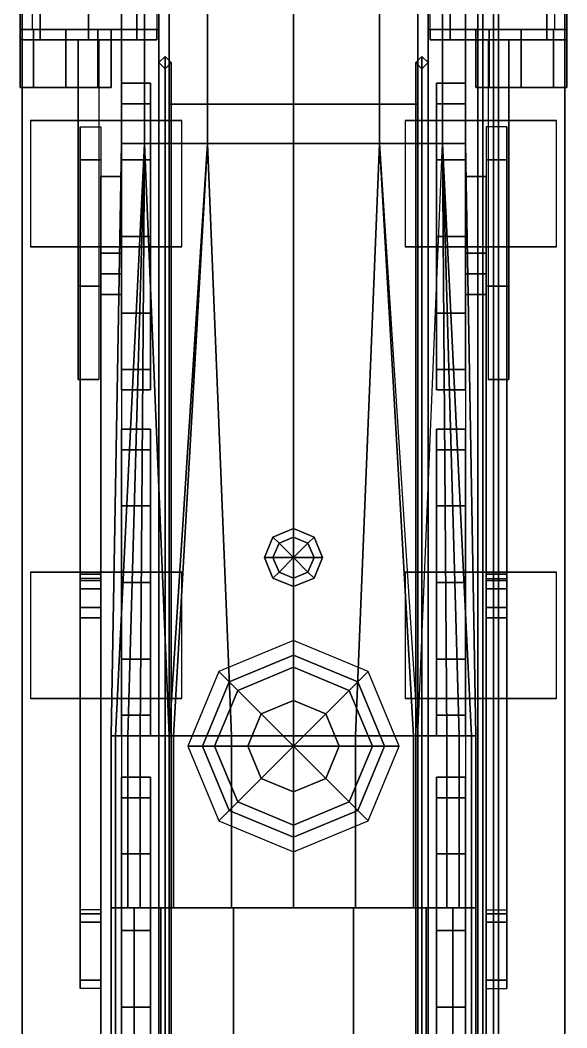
# Model space of a CAD drawing. Header units: millimetres. Extents: x -1.4 to 3, y -27.1 to 17.
# Drawn here: x -1.32 to 1.32, y -1.91 to 2.955 of the extents above; entities that cross this region are included whole.
import ezdxf

# ---------------------------------------------------------------- set-up
doc = ezdxf.new("R2010")
doc.units = ezdxf.units.MM
for name, color, linetype in [('b2', 1, 'Continuous'), ('bar', 1, 'Continuous'), ('wheels', 2, 'Continuous')]:
    doc.layers.add(name, color=color, linetype=linetype)

msp = doc.modelspace()

# ---------------------------------------------------------------- linework, layer by layer
for points in [[(-0.65, 5.51, 0.37), (-0.65, -3.75, 0.37), (-0.65, -3.75, 1.88), (-0.65, 4.6, 1.88)], [(-0.6, -3.75, 1.88), (-0.6, -3.75, 0.37), (-0.6, 5.51, 0.37), (-0.6, 4.6, 1.88)], [(0.6, 5.51, 0.37), (0.6, -3.75, 0.37), (0.6, -3.75, 1.88), (0.6, 4.6, 1.88)], [(0.65, -3.75, 1.88), (0.65, -3.75, 0.37), (0.65, 5.51, 0.37), (0.65, 4.6, 1.88)], [(-0.65, 4.6, 1.88), (-0.65, -3.75, 1.88), (-0.6, -3.75, 1.88), (-0.6, 4.6, 1.88)], [(0.6, 4.6, 1.88), (0.6, -3.75, 1.88), (0.65, -3.75, 1.88), (0.65, 4.6, 1.88)], [(-1.31, 4.52, 1.7), (-1.31, 4.42, 1.61), (-1.31, -3.59, 1.61), (-1.31, -3.75, 1.7)], [(-0.65, -3.75, 1.7), (-0.65, 4.52, 1.7), (-1.31, 4.52, 1.7), (-1.31, -3.75, 1.7)], [(-0.7188, 4.48, 3.145), (-0.83, 4.48, 2.73), (-0.83, 2.36, 2.73), (-0.7188, 2.36, 3.145)], [(-0.83, 4.48, 2.73), (-0.7188, 4.48, 2.315), (-0.7188, 2.36, 2.315), (-0.83, 2.36, 2.73)], [(-0.415, 4.48, 3.4488), (-0.7188, 4.48, 3.145), (-0.7188, 2.36, 3.145), (-0.415, 2.36, 3.4488)], [(-0.7188, 4.48, 2.315), (-0.415, 4.48, 2.0112), (-0.415, 2.36, 2.0112), (-0.7188, 2.36, 2.315)], [(0, 4.48, 3.56), (-0.415, 4.48, 3.4488), (-0.415, 2.36, 3.4488), (0, 2.36, 3.56)], [(-0.415, 4.48, 2.0112), (0, 4.48, 1.9), (0, 2.36, 1.9), (-0.415, 2.36, 2.0112)], [(0.415, 4.48, 3.4488), (0, 4.48, 3.56), (0, 2.36, 3.56), (0.415, 2.36, 3.4488)], [(0, 4.48, 1.9), (0.415, 4.48, 2.0112), (0.415, 2.36, 2.0112), (0, 2.36, 1.9)], [(0.7188, 4.48, 3.145), (0.415, 4.48, 3.4488), (0.415, 2.36, 3.4488), (0.7188, 2.36, 3.145)], [(0.415, 4.48, 2.0112), (0.7188, 4.48, 2.315), (0.7188, 2.36, 2.315), (0.415, 2.36, 2.0112)], [(1.31, -3.75, 1.7), (1.31, 4.52, 1.7), (0.65, 4.52, 1.7), (0.65, -3.75, 1.7)], [(0.83, 4.48, 2.73), (0.7188, 4.48, 3.145), (0.7188, 2.36, 3.145), (0.83, 2.36, 2.73)], [(0.7188, 4.48, 2.315), (0.83, 4.48, 2.73), (0.83, 2.36, 2.73), (0.7188, 2.36, 2.315)], [(1.31, -3.59, 1.61), (1.31, 4.42, 1.61), (1.31, 4.52, 1.7), (1.31, -3.75, 1.7)], [(-0.6, 4.16, 2.2), (-0.6, 4.16, 1.88), (-0.6, 2.55, 1.88), (-0.6, 2.55, 2.2)], [(0.6, 2.55, 2.2), (0.6, 2.55, 1.88), (0.6, 4.16, 1.88), (0.6, 4.16, 2.2)], [(-1.32, 3.95, 0.85), (-1.2233, 3.95, 0.6167), (-1.2233, 2.86, 0.6167), (-1.32, 2.86, 0.85)], [(-1.2233, 3.95, 0.6167), (-0.99, 3.95, 0.52), (-0.99, 2.86, 0.52), (-1.2233, 2.86, 0.6167)], [(-0.99, 3.95, 0.52), (-0.7567, 3.95, 0.6167), (-0.7567, 2.86, 0.6167), (-0.99, 2.86, 0.52)], [(-0.7567, 3.95, 0.6167), (-0.66, 3.95, 0.85), (-0.66, 2.86, 0.85), (-0.7567, 2.86, 0.6167)], [(0.7567, 2.86, 0.6167), (0.66, 2.86, 0.85), (0.66, 3.95, 0.85), (0.7567, 3.95, 0.6167)], [(0.99, 2.86, 0.52), (0.7567, 2.86, 0.6167), (0.7567, 3.95, 0.6167), (0.99, 3.95, 0.52)], [(1.2233, 2.86, 0.6167), (0.99, 2.86, 0.52), (0.99, 3.95, 0.52), (1.2233, 3.95, 0.6167)], [(1.32, 2.86, 0.85), (1.2233, 2.86, 0.6167), (1.2233, 3.95, 0.6167), (1.32, 3.95, 0.85)], [(-1.26, 3.87, 1.61), (-1.32, 3.87, 1.36), (-1.32, 2.91, 1.36), (-1.26, 2.91, 1.61)], [(-1.32, 3.87, 1.36), (-1.32, 3.87, 0.85), (-1.32, 2.91, 0.85), (-1.32, 2.91, 1.36)], [(1.26, 2.91, 1.61), (1.32, 2.91, 1.36), (1.32, 3.87, 1.36), (1.26, 3.87, 1.61)], [(1.32, 2.91, 1.36), (1.32, 2.91, 0.85), (1.32, 3.87, 0.85), (1.32, 3.87, 1.36)], [(0.965, 3.795, 2.7733), (0.915, 3.745, 2.7733), (0.915, -3.16, 2.7733), (0.965, -3.16, 2.7733)], [(0.915, 3.745, 2.6867), (0.965, 3.795, 2.6867), (0.965, -3.16, 2.6867), (0.915, -3.16, 2.6867)], [(0.99, 3.82, 2.73), (0.965, 3.795, 2.7733), (0.965, -3.16, 2.7733), (0.99, -3.16, 2.73)], [(0.965, 3.795, 2.6867), (0.99, 3.82, 2.73), (0.99, -3.16, 2.73), (0.965, -3.16, 2.6867)], [(0.915, 3.745, 2.7733), (0.89, 3.72, 2.73), (0.89, -3.16, 2.73), (0.915, -3.16, 2.7733)], [(0.89, 3.72, 2.73), (0.915, 3.745, 2.6867), (0.915, -3.16, 2.6867), (0.89, -3.16, 2.73)], [(-1.2233, 2.91, 1.0833), (-1.32, 2.91, 0.85), (-1.32, 2.86, 0.85), (-1.2233, 2.86, 1.0833)], [(-1.2556, 2.91, 1.5156), (-1.32, 2.91, 1.36), (-1.32, 2.63, 1.36), (-1.2556, 2.63, 1.5156)], [(-1.32, 2.91, 1.36), (-1.2556, 2.91, 1.2044), (-1.2556, 2.63, 1.2044), (-1.32, 2.63, 1.36)], [(-1.32, 2.91, 1.36), (-1.32, 2.91, 0.85), (-0.65, 2.91, 0.85), (-0.65, 2.91, 1.36)], [(-1.26, 2.91, 1.61), (-1.32, 2.91, 1.36), (-0.65, 2.91, 1.36), (-0.65, 2.91, 1.61)], [(-1.2556, 2.91, 1.2044), (-1.1, 2.91, 1.14), (-1.1, 2.63, 1.14), (-1.2556, 2.63, 1.2044)], [(-1.1, 2.91, 1.58), (-1.2556, 2.91, 1.5156), (-1.2556, 2.63, 1.5156), (-1.1, 2.63, 1.58)], [(-0.99, 2.91, 1.18), (-1.2233, 2.91, 1.0833), (-1.2233, 2.86, 1.0833), (-0.99, 2.86, 1.18)], [(-1.1, 2.91, 1.14), (-0.9444, 2.91, 1.2044), (-0.9444, 2.63, 1.2044), (-1.1, 2.63, 1.14)], [(-0.9444, 2.91, 1.5156), (-1.1, 2.91, 1.58), (-1.1, 2.63, 1.58), (-0.9444, 2.63, 1.5156)], [(-0.7567, 2.91, 1.0833), (-0.99, 2.91, 1.18), (-0.99, 2.86, 1.18), (-0.7567, 2.86, 1.0833)], [(-0.88, 2.91, 1.36), (-0.9444, 2.91, 1.5156), (-0.9444, 2.63, 1.5156), (-0.88, 2.63, 1.36)], [(-0.9444, 2.91, 1.2044), (-0.88, 2.91, 1.36), (-0.88, 2.63, 1.36), (-0.9444, 2.63, 1.2044)], [(-0.66, 2.91, 0.85), (-0.7567, 2.91, 1.0833), (-0.7567, 2.86, 1.0833), (-0.66, 2.86, 0.85)], [(0.65, 2.91, 1.36), (0.65, 2.91, 0.85), (1.32, 2.91, 0.85), (1.32, 2.91, 1.36)], [(0.65, 2.91, 1.61), (0.65, 2.91, 1.36), (1.32, 2.91, 1.36), (1.26, 2.91, 1.61)], [(0.66, 2.86, 0.85), (0.7567, 2.86, 1.0833), (0.7567, 2.91, 1.0833), (0.66, 2.91, 0.85)], [(0.7567, 2.86, 1.0833), (0.99, 2.86, 1.18), (0.99, 2.91, 1.18), (0.7567, 2.91, 1.0833)], [(0.88, 2.63, 1.36), (0.9444, 2.63, 1.5156), (0.9444, 2.91, 1.5156), (0.88, 2.91, 1.36)], [(0.9444, 2.63, 1.2044), (0.88, 2.63, 1.36), (0.88, 2.91, 1.36), (0.9444, 2.91, 1.2044)], [(1.1, 2.63, 1.14), (0.9444, 2.63, 1.2044), (0.9444, 2.91, 1.2044), (1.1, 2.91, 1.14)], [(0.9444, 2.63, 1.5156), (1.1, 2.63, 1.58), (1.1, 2.91, 1.58), (0.9444, 2.91, 1.5156)], [(0.99, 2.86, 1.18), (1.2233, 2.86, 1.0833), (1.2233, 2.91, 1.0833), (0.99, 2.91, 1.18)], [(1.2556, 2.63, 1.2044), (1.1, 2.63, 1.14), (1.1, 2.91, 1.14), (1.2556, 2.91, 1.2044)], [(1.1, 2.63, 1.58), (1.2556, 2.63, 1.5156), (1.2556, 2.91, 1.5156), (1.1, 2.91, 1.58)], [(1.2233, 2.86, 1.0833), (1.32, 2.86, 0.85), (1.32, 2.91, 0.85), (1.2233, 2.91, 1.0833)], [(1.2556, 2.63, 1.5156), (1.32, 2.63, 1.36), (1.32, 2.91, 1.36), (1.2556, 2.91, 1.5156)], [(1.32, 2.63, 1.36), (1.2556, 2.63, 1.2044), (1.2556, 2.91, 1.2044), (1.32, 2.91, 1.36)], [(-0.99, 2.86, 0.52), (-1.2233, 2.86, 1.0833), (-1.32, 2.86, 0.85), (-1.2233, 2.86, 0.6167)], [(-0.7567, 2.86, 0.6167), (-0.99, 2.86, 1.18), (-1.2233, 2.86, 1.0833), (-0.99, 2.86, 0.52)], [(-0.66, 2.86, 0.85), (-0.7567, 2.86, 1.0833), (-0.99, 2.86, 1.18), (-0.7567, 2.86, 0.6167)], [(0.66, 2.86, 0.85), (0.7567, 2.86, 0.6167), (0.99, 2.86, 0.52), (0.7567, 2.86, 1.0833)], [(0.7567, 2.86, 1.0833), (0.99, 2.86, 0.52), (1.2233, 2.86, 0.6167), (0.99, 2.86, 1.18)], [(0.99, 2.86, 1.18), (1.2233, 2.86, 0.6167), (1.32, 2.86, 0.85), (1.2233, 2.86, 1.0833)], [(-0.65, 2.75, 0.28), (-0.62, 2.78, 0.25), (-0.62, -4.8, 0.25), (-0.65, -4.78, 0.28)], [(-0.62, 2.78, 0.25), (-0.65, 2.75, 0.28), (-0.65, 2.75, 0.37), (-0.62, 2.78, 0.37)], [(-0.62, 2.78, 0.25), (-0.59, 2.75, 0.28), (-0.59, -4.78, 0.28), (-0.62, -4.8, 0.25)], [(-0.59, 2.75, 0.28), (-0.62, 2.78, 0.25), (-0.62, 2.78, 0.37), (-0.59, 2.75, 0.37)], [(0.59, 2.75, 0.28), (0.62, 2.78, 0.25), (0.62, -4.8, 0.25), (0.59, -4.78, 0.28)], [(0.62, 2.78, 0.25), (0.59, 2.75, 0.28), (0.59, 2.75, 0.37), (0.62, 2.78, 0.37)], [(0.62, 2.78, 0.25), (0.65, 2.75, 0.28), (0.65, -4.78, 0.28), (0.62, -4.8, 0.25)], [(0.65, 2.75, 0.28), (0.62, 2.78, 0.25), (0.62, 2.78, 0.37), (0.65, 2.75, 0.37)], [(-0.62, 2.72, 0.31), (-0.65, 2.75, 0.28), (-0.65, -4.78, 0.28), (-0.62, -4.76, 0.31)], [(-0.65, 2.75, 0.28), (-0.62, 2.72, 0.31), (-0.62, 2.72, 0.37), (-0.65, 2.75, 0.37)], [(-0.59, 2.75, 0.28), (-0.62, 2.72, 0.31), (-0.62, -4.76, 0.31), (-0.59, -4.78, 0.28)], [(-0.62, 2.72, 0.31), (-0.59, 2.75, 0.28), (-0.59, 2.75, 0.37), (-0.62, 2.72, 0.37)], [(0.62, 2.72, 0.31), (0.59, 2.75, 0.28), (0.59, -4.78, 0.28), (0.62, -4.76, 0.31)], [(0.59, 2.75, 0.28), (0.62, 2.72, 0.31), (0.62, 2.72, 0.37), (0.59, 2.75, 0.37)], [(0.65, 2.75, 0.28), (0.62, 2.72, 0.31), (0.62, -4.76, 0.31), (0.65, -4.78, 0.28)], [(0.62, 2.72, 0.31), (0.65, 2.75, 0.28), (0.65, 2.75, 0.37), (0.62, 2.72, 0.37)], [(-0.88, 2.63, 1.36), (-1.2556, 2.63, 1.5156), (-1.32, 2.63, 1.36), (-0.9444, 2.63, 1.2044)], [(-0.9444, 2.63, 1.2044), (-1.32, 2.63, 1.36), (-1.2556, 2.63, 1.2044), (-1.1, 2.63, 1.14)], [(-0.9444, 2.63, 1.5156), (-1.1, 2.63, 1.58), (-1.2556, 2.63, 1.5156), (-0.88, 2.63, 1.36)], [(0.88, 2.63, 1.36), (1.2556, 2.63, 1.2044), (1.32, 2.63, 1.36), (0.9444, 2.63, 1.5156)], [(0.9444, 2.63, 1.2044), (1.1, 2.63, 1.14), (1.2556, 2.63, 1.2044), (0.88, 2.63, 1.36)], [(0.9444, 2.63, 1.5156), (1.32, 2.63, 1.36), (1.2556, 2.63, 1.5156), (1.1, 2.63, 1.58)], [(-0.6, 2.55, 2.2), (-0.6, 2.55, 1.31), (0.6, 2.55, 1.31), (0.6, 2.55, 2.2)], [(-0.54, 2.47, 2.14), (-1.27, 2.47, 1.7), (-1.27, 1.86, 1.7), (-0.54, 1.86, 2.14)], [(-0.54, 2.47, 2.14), (-0.65, 2.47, 1.7), (-1.27, 2.47, 1.7), (-0.54, 2.47, 2.14)], [(0.54, 1.86, 2.14), (1.27, 1.86, 1.7), (1.27, 2.47, 1.7), (0.54, 2.47, 2.14)], [(0.54, 2.47, 2.14), (1.27, 2.47, 1.7), (0.65, 2.47, 1.7), (0.54, 2.47, 2.14)], [(-0.83, 2.36, 2.73), (-0.7188, 2.36, 2.315), (-0.8, -0.5, 2.4), (-0.88, -0.5, 2.73)], [(-0.7188, 2.36, 3.145), (-0.83, 2.36, 2.73), (-0.88, -0.5, 2.73), (-0.86, -0.5, 3.11)], [(-0.7188, 2.36, 3.145), (-0.7188, 2.36, 3.145), (-0.86, -0.5, 3.11), (-0.74, -0.5, 3.38)], [(-0.8, -0.5, 2.4), (-0.7188, 2.36, 2.315), (-0.6, -0.5, 2.12)], [(-0.415, 2.36, 3.4488), (-0.7188, 2.36, 3.145), (-0.74, -0.5, 3.38), (-0.58, -0.5, 3.56)], [(-0.7188, 2.36, 2.315), (-0.415, 2.36, 2.0112), (-0.6, -0.5, 2.12)], [(-0.6, -0.5, 2.12), (-0.415, 2.36, 2.0112), (-0.3, -0.5, 1.94)], [(-0.415, 2.36, 3.4488), (-0.415, 2.36, 3.4488), (-0.58, -0.5, 3.56), (-0.3, -0.5, 3.72)], [(0, 2.36, 3.56), (-0.415, 2.36, 3.4488), (-0.3, -0.5, 3.72), (0, -0.5, 3.76)], [(-0.415, 2.36, 2.0112), (0, 2.36, 1.9), (0, -0.5, 1.9), (-0.3, -0.5, 1.94)], [(0.415, 2.36, 3.4488), (0, 2.36, 3.56), (0, -0.5, 3.76), (0.3, -0.5, 3.72)], [(0, 2.36, 1.9), (0.415, 2.36, 2.0112), (0.3, -0.5, 1.94), (0, -0.5, 1.9)], [(0.415, 2.36, 2.0112), (0.415, 2.36, 2.0112), (0.6, -0.5, 2.12), (0.3, -0.5, 1.94)], [(0.415, 2.36, 3.4488), (0.415, 2.36, 3.4488), (0.3, -0.5, 3.72), (0.58, -0.5, 3.56)], [(0.7188, 2.36, 3.145), (0.415, 2.36, 3.4488), (0.58, -0.5, 3.56), (0.74, -0.5, 3.38)], [(0.7188, 2.36, 2.315), (0.7188, 2.36, 2.315), (0.8, -0.5, 2.4), (0.6, -0.5, 2.12)], [(0.83, 2.36, 2.73), (0.7188, 2.36, 3.145), (0.86, -0.5, 3.11), (0.88, -0.5, 2.73)], [(0.7188, 2.36, 2.315), (0.83, 2.36, 2.73), (0.88, -0.5, 2.73), (0.8, -0.5, 2.4)], [(0.7188, 2.36, 3.145), (0.7188, 2.36, 3.145), (0.74, -0.5, 3.38), (0.86, -0.5, 3.11)], [(-0.54, 1.86, 2.14), (-1.27, 1.86, 1.7), (-0.65, 1.86, 1.7), (-0.54, 1.86, 2.14)], [(0.54, 1.86, 2.14), (0.65, 1.86, 1.7), (1.27, 1.86, 1.7), (0.54, 1.86, 2.14)], [(0, 0.459, 3.869), (0, 0.5, 3.77), (-0.099, 0.459, 3.77), (-0.07, 0.43, 3.869)], [(0, 0.5, 3.68), (-0.099, 0.459, 3.65), (-0.099, 0.459, 3.77), (0, 0.5, 3.77)], [(0.07, 0.43, 3.869), (0.099, 0.459, 3.77), (0, 0.5, 3.77), (0, 0.459, 3.869)], [(0.099, 0.459, 3.65), (0, 0.5, 3.68), (0, 0.5, 3.77), (0.099, 0.459, 3.77)], [(-0.07, 0.43, 3.869), (-0.099, 0.459, 3.77), (-0.14, 0.36, 3.77), (-0.099, 0.36, 3.869)], [(-0.099, 0.459, 3.65), (-0.14, 0.36, 3.63), (-0.14, 0.36, 3.77), (-0.099, 0.459, 3.77)], [(0, 0.36, 3.91), (0, 0.459, 3.869), (-0.07, 0.43, 3.869), (0, 0.36, 3.91)], [(0, 0.36, 3.91), (0.07, 0.43, 3.869), (0, 0.459, 3.869), (0, 0.36, 3.91)], [(0.099, 0.36, 3.869), (0.14, 0.36, 3.77), (0.099, 0.459, 3.77), (0.07, 0.43, 3.869)], [(0.14, 0.36, 3.63), (0.099, 0.459, 3.65), (0.099, 0.459, 3.77), (0.14, 0.36, 3.77)], [(0, 0.36, 3.91), (-0.07, 0.43, 3.869), (-0.099, 0.36, 3.869), (0, 0.36, 3.91)], [(0, 0.36, 3.91), (0.099, 0.36, 3.869), (0.07, 0.43, 3.869), (0, 0.36, 3.91)], [(-0.099, 0.36, 3.869), (-0.14, 0.36, 3.77), (-0.099, 0.261, 3.77), (-0.07, 0.29, 3.869)], [(-0.14, 0.36, 3.63), (-0.099, 0.261, 3.67), (-0.099, 0.261, 3.77), (-0.14, 0.36, 3.77)], [(0, 0.36, 3.91), (-0.099, 0.36, 3.869), (-0.07, 0.29, 3.869), (0, 0.36, 3.91)], [(0, 0.36, 3.91), (-0.07, 0.29, 3.869), (0, 0.261, 3.869), (0, 0.36, 3.91)], [(0, 0.36, 3.91), (0, 0.261, 3.869), (0.07, 0.29, 3.869), (0, 0.36, 3.91)], [(0, 0.36, 3.91), (0.07, 0.29, 3.869), (0.099, 0.36, 3.869), (0, 0.36, 3.91)], [(0.07, 0.29, 3.869), (0.099, 0.261, 3.77), (0.14, 0.36, 3.77), (0.099, 0.36, 3.869)], [(0.099, 0.261, 3.67), (0.14, 0.36, 3.63), (0.14, 0.36, 3.77), (0.099, 0.261, 3.77)], [(-0.54, 0.29, 2.14), (-1.27, 0.29, 1.7), (-1.27, -0.32, 1.7), (-0.54, -0.32, 2.14)], [(-0.54, 0.29, 2.14), (-0.65, 0.29, 1.7), (-1.27, 0.29, 1.7), (-0.54, 0.29, 2.14)], [(-0.07, 0.29, 3.869), (-0.099, 0.261, 3.77), (0, 0.22, 3.77), (0, 0.261, 3.869)], [(-0.099, 0.261, 3.67), (0, 0.22, 3.7), (0, 0.22, 3.77), (-0.099, 0.261, 3.77)], [(0, 0.261, 3.869), (0, 0.22, 3.77), (0.099, 0.261, 3.77), (0.07, 0.29, 3.869)], [(0, 0.22, 3.7), (0.099, 0.261, 3.67), (0.099, 0.261, 3.77), (0, 0.22, 3.77)], [(0.54, -0.32, 2.14), (1.27, -0.32, 1.7), (1.27, 0.29, 1.7), (0.54, 0.29, 2.14)], [(0.54, 0.29, 2.14), (1.27, 0.29, 1.7), (0.65, 0.29, 1.7), (0.54, 0.29, 2.14)], [(-0.3111, -0.2389, 3.79), (0, -0.11, 3.79), (0, -0.04, 3.72), (-0.3606, -0.1894, 3.63)], [(0, -0.11, 3.79), (0.3111, -0.2389, 3.79), (0.3606, -0.1894, 3.63), (0, -0.04, 3.72)], [(0, -0.1689, 3.88), (0, -0.11, 3.79), (-0.3111, -0.2389, 3.79), (-0.2694, -0.2806, 3.88)], [(0.2694, -0.2806, 3.88), (0.3111, -0.2389, 3.79), (0, -0.11, 3.79), (0, -0.1689, 3.88)], [(-0.44, -0.55, 3.79), (-0.3111, -0.2389, 3.79), (-0.3606, -0.1894, 3.63), (-0.51, -0.55, 3.6)], [(0, -0.33, 3.94), (0, -0.1689, 3.88), (-0.2694, -0.2806, 3.88), (-0.1556, -0.3944, 3.94)], [(0.1556, -0.3944, 3.94), (0.2694, -0.2806, 3.88), (0, -0.1689, 3.88), (0, -0.33, 3.94)], [(0.3111, -0.2389, 3.79), (0.44, -0.55, 3.79), (0.51, -0.55, 3.6), (0.3606, -0.1894, 3.63)], [(-0.2694, -0.2806, 3.88), (-0.3111, -0.2389, 3.79), (-0.44, -0.55, 3.79), (-0.3811, -0.55, 3.88)], [(0.3811, -0.55, 3.88), (0.44, -0.55, 3.79), (0.3111, -0.2389, 3.79), (0.2694, -0.2806, 3.88)], [(-0.1556, -0.3944, 3.94), (-0.2694, -0.2806, 3.88), (-0.3811, -0.55, 3.88), (-0.22, -0.55, 3.94)], [(0.22, -0.55, 3.94), (0.3811, -0.55, 3.88), (0.2694, -0.2806, 3.88), (0.1556, -0.3944, 3.94)], [(-0.54, -0.32, 2.14), (-1.27, -0.32, 1.7), (-0.65, -0.32, 1.7), (-0.54, -0.32, 2.14)], [(0, -0.55, 3.95), (0, -0.33, 3.94), (-0.1556, -0.3944, 3.94), (0, -0.55, 3.95)], [(0, -0.55, 3.95), (0.1556, -0.3944, 3.94), (0, -0.33, 3.94), (0, -0.55, 3.95)], [(0.54, -0.32, 2.14), (0.65, -0.32, 1.7), (1.27, -0.32, 1.7), (0.54, -0.32, 2.14)], [(0, -0.55, 3.95), (-0.1556, -0.3944, 3.94), (-0.22, -0.55, 3.94), (0, -0.55, 3.95)], [(0, -0.55, 3.95), (0.22, -0.55, 3.94), (0.1556, -0.3944, 3.94), (0, -0.55, 3.95)], [(-0.86, -0.5, 3.11), (-0.88, -0.5, 2.73), (-0.88, -1.33, 2.73), (-0.86, -1.33, 3.11)], [(-0.88, -0.5, 2.73), (-0.8, -0.5, 2.4), (-0.8, -1.33, 2.4), (-0.88, -1.33, 2.73)], [(-0.74, -0.5, 3.38), (-0.86, -0.5, 3.11), (-0.86, -1.33, 3.11), (-0.74, -1.33, 3.38)], [(-0.8, -0.5, 2.4), (-0.6, -0.5, 2.12), (-0.6, -1.33, 2.12), (-0.8, -1.33, 2.4)], [(-0.58, -0.5, 3.56), (-0.74, -0.5, 3.38), (-0.74, -1.33, 3.38), (-0.58, -1.33, 3.56)], [(-0.6, -0.5, 2.12), (-0.3, -0.5, 1.94), (-0.3, -1.33, 1.94), (-0.6, -1.33, 2.12)], [(-0.3, -0.5, 3.72), (-0.58, -0.5, 3.56), (-0.58, -1.33, 3.56), (-0.3, -1.33, 3.72)], [(0, -0.5, 3.76), (-0.3, -0.5, 3.72), (-0.3, -1.33, 3.72), (0, -1.33, 3.76)], [(-0.3, -0.5, 1.94), (0, -0.5, 1.9), (0, -1.33, 1.9), (-0.3, -1.33, 1.94)], [(0.3, -0.5, 3.72), (0, -0.5, 3.76), (0, -1.33, 3.76), (0.3, -1.33, 3.72)], [(0, -0.5, 1.9), (0.3, -0.5, 1.94), (0.3, -1.33, 1.94), (0, -1.33, 1.9)], [(0.3, -0.5, 1.94), (0.6, -0.5, 2.12), (0.6, -1.33, 2.12), (0.3, -1.33, 1.94)], [(0.58, -0.5, 3.56), (0.3, -0.5, 3.72), (0.3, -1.33, 3.72), (0.58, -1.33, 3.56)], [(0.74, -0.5, 3.38), (0.58, -0.5, 3.56), (0.58, -1.33, 3.56), (0.74, -1.33, 3.38)], [(0.6, -0.5, 2.12), (0.8, -0.5, 2.4), (0.8, -1.33, 2.4), (0.6, -1.33, 2.12)], [(0.86, -0.5, 3.11), (0.74, -0.5, 3.38), (0.74, -1.33, 3.38), (0.86, -1.33, 3.11)], [(0.8, -0.5, 2.4), (0.88, -0.5, 2.73), (0.88, -1.33, 2.73), (0.8, -1.33, 2.4)], [(0.88, -0.5, 2.73), (0.86, -0.5, 3.11), (0.86, -1.33, 3.11), (0.88, -1.33, 2.73)], [(-0.3111, -0.8611, 3.79), (-0.44, -0.55, 3.79), (-0.51, -0.55, 3.6), (-0.3606, -0.9106, 3.66)], [(-0.3811, -0.55, 3.88), (-0.44, -0.55, 3.79), (-0.3111, -0.8611, 3.79), (-0.2694, -0.8194, 3.88)], [(-0.22, -0.55, 3.94), (-0.3811, -0.55, 3.88), (-0.2694, -0.8194, 3.88), (-0.1556, -0.7056, 3.94)], [(0, -0.55, 3.95), (-0.22, -0.55, 3.94), (-0.1556, -0.7056, 3.94), (0, -0.55, 3.95)], [(0, -0.55, 3.95), (-0.1556, -0.7056, 3.94), (0, -0.77, 3.94), (0, -0.55, 3.95)], [(0, -0.55, 3.95), (0, -0.77, 3.94), (0.1556, -0.7056, 3.94), (0, -0.55, 3.95)], [(0, -0.55, 3.95), (0.1556, -0.7056, 3.94), (0.22, -0.55, 3.94), (0, -0.55, 3.95)], [(0.1556, -0.7056, 3.94), (0.2694, -0.8194, 3.88), (0.3811, -0.55, 3.88), (0.22, -0.55, 3.94)], [(0.2694, -0.8194, 3.88), (0.3111, -0.8611, 3.79), (0.44, -0.55, 3.79), (0.3811, -0.55, 3.88)], [(0.44, -0.55, 3.79), (0.3111, -0.8611, 3.79), (0.3606, -0.9106, 3.66), (0.51, -0.55, 3.6)], [(-0.1556, -0.7056, 3.94), (-0.2694, -0.8194, 3.88), (0, -0.9311, 3.88), (0, -0.77, 3.94)], [(0, -0.77, 3.94), (0, -0.9311, 3.88), (0.2694, -0.8194, 3.88), (0.1556, -0.7056, 3.94)], [(-0.2694, -0.8194, 3.88), (-0.3111, -0.8611, 3.79), (0, -0.99, 3.79), (0, -0.9311, 3.88)], [(0, -0.9311, 3.88), (0, -0.99, 3.79), (0.3111, -0.8611, 3.79), (0.2694, -0.8194, 3.88)], [(0, -0.99, 3.79), (-0.3111, -0.8611, 3.79), (-0.3606, -0.9106, 3.66), (0, -1.06, 3.76)], [(0.3111, -0.8611, 3.79), (0, -0.99, 3.79), (0, -1.06, 3.76), (0.3606, -0.9106, 3.66)], [(-0.88, -1.33, 1.88), (-0.88, -3.75, 1.88), (-0.88, -3.75, 2.73), (-0.88, -1.33, 2.73)], [(0.88, -1.33, 2.73), (0.88, -1.33, 1.88), (-0.88, -1.33, 1.88), (-0.88, -1.33, 2.73)], [(-0.88, -1.33, 2.73), (-0.86, -1.33, 3.3), (0.86, -1.33, 3.3), (0.88, -1.33, 2.73)], [(-0.88, -3.75, 2.73), (-0.86, -3.75, 3.3), (-0.86, -1.33, 3.3), (-0.88, -1.33, 2.73)], [(-0.86, -1.33, 3.3), (-0.86, -3.75, 3.3), (-0.77, -3.75, 3.56), (-0.77, -1.33, 3.56)], [(0.77, -1.33, 3.56), (0.86, -1.33, 3.3), (-0.86, -1.33, 3.3), (-0.77, -1.33, 3.56)], [(-0.77, -3.75, 3.56), (-0.64, -3.75, 3.65), (-0.64, -1.33, 3.65), (-0.77, -1.33, 3.56)], [(-0.77, -1.33, 3.56), (-0.64, -1.33, 3.65), (0.64, -1.33, 3.65), (0.77, -1.33, 3.56)], [(0.29, -1.33, 3.76), (0.64, -1.33, 3.65), (-0.64, -1.33, 3.65), (-0.29, -1.33, 3.76)], [(-0.64, -1.33, 3.65), (-0.64, -3.75, 3.65), (-0.29, -3.75, 3.76), (-0.29, -1.33, 3.76)], [(-0.29, -1.33, 3.76), (-0.29, -3.75, 3.76), (0.29, -3.75, 3.76), (0.29, -1.33, 3.76)], [(0.29, -3.75, 3.76), (0.64, -3.75, 3.65), (0.64, -1.33, 3.65), (0.29, -1.33, 3.76)], [(0.64, -1.33, 3.65), (0.64, -3.75, 3.65), (0.77, -3.75, 3.56), (0.77, -1.33, 3.56)], [(0.77, -3.75, 3.56), (0.86, -3.75, 3.3), (0.86, -1.33, 3.3), (0.77, -1.33, 3.56)], [(0.86, -1.33, 3.3), (0.86, -3.75, 3.3), (0.88, -3.75, 2.73), (0.88, -1.33, 2.73)], [(0.88, -3.75, 2.73), (0.88, -3.75, 1.88), (0.88, -1.33, 1.88), (0.88, -1.33, 2.73)]]:
    msp.add_3dface(points)
at = {"layer": 'b2'}
for points in [[(-1.04, 1.22, 0.64), (-1.04, 2.86, 0.64), (-0.94, 2.86, 0.64), (-0.94, 1.22, 0.64)], [(-1.04, 1.22, 0.59), (-1.04, 2.86, 0.59), (-1.04, 2.86, 0.64), (-1.04, 1.22, 0.64)], [(-1.04, 1.22, 1.06), (-1.04, 2.86, 1.06), (-0.94, 2.86, 1.06), (-0.94, 1.22, 1.06)], [(-1.04, 1.22, 1.01), (-1.04, 2.86, 1.01), (-1.04, 2.86, 1.06), (-1.04, 1.22, 1.06)], [(-1.04, 1.67, 0.72), (-1.04, 2.86, 0.72), (-1.04, 2.86, 0.82), (-1.04, 1.67, 0.82)], [(-1.04, 1.67, 0.82), (-1.04, 2.86, 0.82), (-0.94, 2.86, 0.82), (-0.94, 1.67, 0.82)], [(-1.03, 2.28, 1.22), (-1.03, 2.44, 1.22), (-1.03, 2.44, 1.46), (-1.03, 2.28, 1.46)], [(-1.03, 2.28, 1.46), (-1.03, 2.44, 1.46), (-0.93, 2.44, 1.46), (-0.93, 2.28, 1.46)], [(-1.03, 0.26, 1.32), (-1.03, 2.28, 1.44), (-0.93, 2.28, 1.44), (-0.93, 0.26, 1.32)], [(-1.03, 0.28, 1.22), (-1.03, 2.28, 1.36), (-1.03, 2.28, 1.44), (-1.03, 0.26, 1.32)], [(-0.93, 1.83, 0.44), (-0.93, 2.2, 0.82), (-0.93, 1.73, 0.82), (-0.93, 1.63, 0.46)], [(-0.83, 1.83, 0.44), (-0.83, 2.2, 0.82), (-0.93, 2.2, 0.82), (-0.93, 1.83, 0.44)], [(-0.93, 1.73, 0.82), (-0.93, 2.2, 0.82), (-0.83, 2.2, 0.82), (-0.83, 1.73, 0.82)], [(-0.83, 1.83, 0.36), (-0.83, 1.83, 0.44), (-0.93, 1.83, 0.44), (-0.93, 1.83, 0.36)], [(-0.93, 1.83, 0.36), (-0.93, 1.83, 0.44), (-0.93, 1.73, 0.46), (-0.93, 1.73, 0.34)], [(-0.93, 1.63, 0.46), (-0.93, 1.73, 0.82), (-0.83, 1.73, 0.82), (-0.83, 1.63, 0.46)], [(-0.93, -3.53, 0.46), (-0.93, -3.53, 0.34), (-0.93, 1.73, 0.34), (-0.93, 1.73, 0.46)], [(-0.93, 1.67, 0.82), (-0.93, -1.4, 0.46), (-1.03, -1.4, 0.46), (-1.03, 1.67, 0.82)], [(-1.03, -1.4, 0.46), (-1.03, -1.34, 0.34), (-1.03, 1.67, 0.72), (-1.03, 1.67, 0.82)], [(-0.93, 1.67, 0.72), (-0.93, -1.34, 0.34), (-0.93, -1.4, 0.46), (-0.93, 1.67, 0.82)], [(-0.83, 1.63, 0.46), (-0.83, -3.53, 0.46), (-0.93, -3.53, 0.46), (-0.93, 1.63, 0.46)], [(-0.94, 1.22, 0.64), (-0.94, 1.22, 0.59), (-1.04, 1.22, 0.59), (-1.04, 1.22, 0.64)], [(-0.94, 1.22, 1.06), (-0.94, 1.22, 1.01), (-1.04, 1.22, 1.01), (-1.04, 1.22, 1.06)], [(-1.03, 0.28, 1.22), (-1.03, 0.29, 0.9), (-0.93, 0.29, 0.9), (-0.93, 0.28, 1.22)], [(-1.03, 0.21, 0.97), (-1.03, 0.29, 0.9), (-1.03, 0.28, 1.22), (-1.03, 0.07, 1.28)], [(-1.03, -1.36, 0.71), (-1.03, -1.31, 0.64), (-1.03, 0.29, 0.9), (-1.03, 0.21, 0.97)], [(-1.03, 0.25, 1.44), (-1.03, 0.28, 1.22), (-0.93, 0.28, 1.22), (-0.93, 0.25, 1.44)], [(-1.03, 0.07, 1.28), (-1.03, 0.28, 1.22), (-1.03, 0.25, 1.44), (-1.03, 0.12, 1.44)], [(-1.03, 0.12, 1.44), (-1.03, 0.25, 1.44), (-0.93, 0.25, 1.44), (-0.93, 0.12, 1.44)], [(-0.93, 0.07, 1.28), (-0.93, 0.21, 0.97), (-1.03, 0.21, 0.97), (-1.03, 0.07, 1.28)], [(-0.93, 0.21, 0.97), (-0.93, -1.36, 0.71), (-1.03, -1.36, 0.71), (-1.03, 0.21, 0.97)], [(-0.93, 0.12, 1.44), (-0.93, 0.07, 1.28), (-1.03, 0.07, 1.28), (-1.03, 0.12, 1.44)], [(-1.03, -1.68, 0.48), (-1.03, -1.58, 0.27), (-1.03, -1.31, 0.64), (-1.03, -1.36, 0.71)], [(-0.93, -1.4, 0.46), (-0.93, -1.34, 0.34), (-1.03, -1.34, 0.34), (-1.03, -1.4, 0.46)], [(-0.93, -1.36, 0.71), (-0.93, -1.68, 0.48), (-1.03, -1.68, 0.48), (-1.03, -1.36, 0.71)], [(-1.03, -1.72, 0.42), (-1.03, -1.69, 0.3), (-1.03, -1.58, 0.27), (-1.03, -1.68, 0.48)], [(-0.93, -1.68, 0.48), (-0.93, -1.72, 0.42), (-1.03, -1.72, 0.42), (-1.03, -1.68, 0.48)]]:
    msp.add_3dface(points, dxfattribs=at)
at = {"layer": 'bar'}
for points in [[(1.04, 1.22, 1.06), (1.04, 2.86, 1.06), (0.94, 2.86, 1.06), (0.94, 1.22, 1.06)], [(1.04, 1.22, 0.64), (1.04, 2.86, 0.64), (0.94, 2.86, 0.64), (0.94, 1.22, 0.64)], [(1.04, 1.67, 0.82), (1.04, 2.86, 0.82), (0.94, 2.86, 0.82), (0.94, 1.67, 0.82)], [(1.04, 1.22, 1.01), (1.04, 2.86, 1.01), (1.04, 2.86, 1.06), (1.04, 1.22, 1.06)], [(1.04, 1.22, 0.59), (1.04, 2.86, 0.59), (1.04, 2.86, 0.64), (1.04, 1.22, 0.64)], [(1.04, 1.67, 0.72), (1.04, 2.86, 0.72), (1.04, 2.86, 0.82), (1.04, 1.67, 0.82)], [(1.03, 2.28, 1.46), (1.03, 2.44, 1.46), (0.93, 2.44, 1.46), (0.93, 2.28, 1.46)], [(1.03, 2.28, 1.22), (1.03, 2.44, 1.22), (1.03, 2.44, 1.46), (1.03, 2.28, 1.46)], [(1.03, 0.26, 1.32), (1.03, 2.28, 1.44), (0.93, 2.28, 1.44), (0.93, 0.26, 1.32)], [(1.03, 0.28, 1.22), (1.03, 2.28, 1.36), (1.03, 2.28, 1.44), (1.03, 0.26, 1.32)], [(0.93, 1.73, 0.82), (0.93, 2.2, 0.82), (0.83, 2.2, 0.82), (0.83, 1.73, 0.82)], [(0.83, 1.83, 0.44), (0.83, 2.2, 0.82), (0.93, 2.2, 0.82), (0.93, 1.83, 0.44)], [(0.93, 1.83, 0.44), (0.93, 2.2, 0.82), (0.93, 1.73, 0.82), (0.93, 1.63, 0.46)], [(0.83, 1.83, 0.36), (0.83, 1.83, 0.44), (0.93, 1.83, 0.44), (0.93, 1.83, 0.36)], [(0.93, 1.83, 0.36), (0.93, 1.83, 0.44), (0.93, 1.73, 0.46), (0.93, 1.73, 0.34)], [(0.93, 1.63, 0.46), (0.93, 1.73, 0.82), (0.83, 1.73, 0.82), (0.83, 1.63, 0.46)], [(0.93, -3.53, 0.46), (0.93, -3.53, 0.34), (0.93, 1.73, 0.34), (0.93, 1.73, 0.46)], [(0.93, 1.67, 0.72), (0.93, -1.34, 0.34), (0.93, -1.4, 0.46), (0.93, 1.67, 0.82)], [(0.93, 1.67, 0.82), (0.93, -1.4, 0.46), (1.03, -1.4, 0.46), (1.03, 1.67, 0.82)], [(1.03, -1.4, 0.46), (1.03, -1.34, 0.34), (1.03, 1.67, 0.72), (1.03, 1.67, 0.82)], [(0.83, 1.63, 0.46), (0.83, -3.53, 0.46), (0.93, -3.53, 0.46), (0.93, 1.63, 0.46)], [(0.94, 1.22, 1.06), (0.94, 1.22, 1.01), (1.04, 1.22, 1.01), (1.04, 1.22, 1.06)], [(0.94, 1.22, 0.64), (0.94, 1.22, 0.59), (1.04, 1.22, 0.59), (1.04, 1.22, 0.64)], [(1.03, 0.28, 1.22), (1.03, 0.29, 0.9), (0.93, 0.29, 0.9), (0.93, 0.28, 1.22)], [(1.03, 0.25, 1.44), (1.03, 0.28, 1.22), (0.93, 0.28, 1.22), (0.93, 0.25, 1.44)], [(1.03, 0.12, 1.44), (1.03, 0.25, 1.44), (0.93, 0.25, 1.44), (0.93, 0.12, 1.44)], [(1.03, -1.36, 0.71), (1.03, -1.31, 0.64), (1.03, 0.29, 0.9), (1.03, 0.21, 0.97)], [(1.03, 0.21, 0.97), (1.03, 0.29, 0.9), (1.03, 0.28, 1.22), (1.03, 0.07, 1.28)], [(1.03, 0.07, 1.28), (1.03, 0.28, 1.22), (1.03, 0.25, 1.44), (1.03, 0.12, 1.44)], [(0.93, 0.21, 0.97), (0.93, -1.36, 0.71), (1.03, -1.36, 0.71), (1.03, 0.21, 0.97)], [(0.93, 0.07, 1.28), (0.93, 0.21, 0.97), (1.03, 0.21, 0.97), (1.03, 0.07, 1.28)], [(0.93, 0.12, 1.44), (0.93, 0.07, 1.28), (1.03, 0.07, 1.28), (1.03, 0.12, 1.44)], [(1.03, -1.68, 0.48), (1.03, -1.58, 0.27), (1.03, -1.31, 0.64), (1.03, -1.36, 0.71)], [(0.93, -1.4, 0.46), (0.93, -1.34, 0.34), (1.03, -1.34, 0.34), (1.03, -1.4, 0.46)], [(0.93, -1.36, 0.71), (0.93, -1.68, 0.48), (1.03, -1.68, 0.48), (1.03, -1.36, 0.71)], [(1.03, -1.72, 0.42), (1.03, -1.69, 0.3), (1.03, -1.58, 0.27), (1.03, -1.68, 0.48)], [(0.93, -1.68, 0.48), (0.93, -1.72, 0.42), (1.03, -1.72, 0.42), (1.03, -1.68, 0.48)]]:
    msp.add_3dface(points, dxfattribs=at)
at = {"layer": 'wheels'}
for points in [[(-0.69, 2.5509, 1.08), (-0.69, 2.65, 0.71), (-0.83, 2.65, 0.71), (-0.83, 2.5509, 1.08)], [(-0.69, 2.65, 0.71), (-0.69, 2.5509, 0.34), (-0.83, 2.5509, 0.34), (-0.83, 2.65, 0.71)], [(-0.83, 1.54, 1.3509), (-0.83, 2.5509, 1.08), (-0.83, 2.65, 0.71), (-0.83, 1.2691, 1.08)], [(-0.83, 1.2691, 1.08), (-0.83, 2.65, 0.71), (-0.83, 2.5509, 0.34), (-0.83, 1.17, 0.71)], [(0.69, 2.65, 0.71), (0.69, 2.5509, 1.08), (0.83, 2.5509, 1.08), (0.83, 2.65, 0.71)], [(0.69, 2.5509, 0.34), (0.69, 2.65, 0.71), (0.83, 2.65, 0.71), (0.83, 2.5509, 0.34)], [(0.83, 2.65, 0.71), (0.83, 1.2691, 0.34), (0.83, 1.54, 0.0691), (0.83, 2.5509, 0.34)], [(0.83, 2.5509, 1.08), (0.83, 1.17, 0.71), (0.83, 1.2691, 0.34), (0.83, 2.65, 0.71)], [(-0.69, 2.28, 1.3509), (-0.69, 2.5509, 1.08), (-0.83, 2.5509, 1.08), (-0.83, 2.28, 1.3509)], [(-0.69, 2.5509, 0.34), (-0.69, 2.28, 0.0691), (-0.83, 2.28, 0.0691), (-0.83, 2.5509, 0.34)], [(-0.83, 1.91, 1.45), (-0.83, 2.28, 1.3509), (-0.83, 2.5509, 1.08), (-0.83, 1.54, 1.3509)], [(-0.83, 1.17, 0.71), (-0.83, 2.5509, 0.34), (-0.83, 2.28, 0.0691), (-0.83, 1.2691, 0.34)], [(0.69, 2.28, 0.0691), (0.69, 2.5509, 0.34), (0.83, 2.5509, 0.34), (0.83, 2.28, 0.0691)], [(0.69, 2.5509, 1.08), (0.69, 2.28, 1.3509), (0.83, 2.28, 1.3509), (0.83, 2.5509, 1.08)], [(0.83, 2.5509, 0.34), (0.83, 1.54, 0.0691), (0.83, 1.91, -0.03), (0.83, 2.28, 0.0691)], [(0.83, 2.28, 1.3509), (0.83, 1.2691, 1.08), (0.83, 1.17, 0.71), (0.83, 2.5509, 1.08)], [(-0.69, 1.91, 1.45), (-0.69, 2.28, 1.3509), (-0.83, 2.28, 1.3509), (-0.83, 1.91, 1.45)], [(-0.69, 2.28, 0.0691), (-0.69, 1.91, -0.03), (-0.83, 1.91, -0.03), (-0.83, 2.28, 0.0691)], [(-0.83, 1.2691, 0.34), (-0.83, 2.28, 0.0691), (-0.83, 1.91, -0.03), (-0.83, 1.54, 0.0691)], [(0.69, 1.91, -0.03), (0.69, 2.28, 0.0691), (0.83, 2.28, 0.0691), (0.83, 1.91, -0.03)], [(0.69, 2.28, 1.3509), (0.69, 1.91, 1.45), (0.83, 1.91, 1.45), (0.83, 2.28, 1.3509)], [(0.83, 1.91, 1.45), (0.83, 1.54, 1.3509), (0.83, 1.2691, 1.08), (0.83, 2.28, 1.3509)], [(-0.69, 1.54, 1.3509), (-0.69, 1.91, 1.45), (-0.83, 1.91, 1.45), (-0.83, 1.54, 1.3509)], [(-0.69, 1.91, -0.03), (-0.69, 1.54, 0.0691), (-0.83, 1.54, 0.0691), (-0.83, 1.91, -0.03)], [(0.69, 1.54, 0.0691), (0.69, 1.91, -0.03), (0.83, 1.91, -0.03), (0.83, 1.54, 0.0691)], [(0.69, 1.91, 1.45), (0.69, 1.54, 1.3509), (0.83, 1.54, 1.3509), (0.83, 1.91, 1.45)], [(-0.69, 1.2691, 1.08), (-0.69, 1.54, 1.3509), (-0.83, 1.54, 1.3509), (-0.83, 1.2691, 1.08)], [(-0.69, 1.54, 0.0691), (-0.69, 1.2691, 0.34), (-0.83, 1.2691, 0.34), (-0.83, 1.54, 0.0691)], [(0.69, 1.2691, 0.34), (0.69, 1.54, 0.0691), (0.83, 1.54, 0.0691), (0.83, 1.2691, 0.34)], [(0.69, 1.54, 1.3509), (0.69, 1.2691, 1.08), (0.83, 1.2691, 1.08), (0.83, 1.54, 1.3509)], [(-0.69, 1.17, 0.71), (-0.69, 1.2691, 1.08), (-0.83, 1.2691, 1.08), (-0.83, 1.17, 0.71)], [(-0.69, 1.2691, 0.34), (-0.69, 1.17, 0.71), (-0.83, 1.17, 0.71), (-0.83, 1.2691, 0.34)], [(0.69, 1.2691, 1.08), (0.69, 1.17, 0.71), (0.83, 1.17, 0.71), (0.83, 1.2691, 1.08)], [(0.69, 1.17, 0.71), (0.69, 1.2691, 0.34), (0.83, 1.2691, 0.34), (0.83, 1.17, 0.71)], [(-0.83, -0.4009, 1.08), (-0.83, 0.98, 0.71), (-0.83, 0.8809, 0.34), (-0.83, -0.5, 0.71)], [(-0.83, -0.13, 1.3509), (-0.83, 0.8809, 1.08), (-0.83, 0.98, 0.71), (-0.83, -0.4009, 1.08)], [(-0.69, 0.8809, 1.08), (-0.69, 0.98, 0.71), (-0.83, 0.98, 0.71), (-0.83, 0.8809, 1.08)], [(-0.69, 0.98, 0.71), (-0.69, 0.8809, 0.34), (-0.83, 0.8809, 0.34), (-0.83, 0.98, 0.71)], [(0.69, 0.98, 0.71), (0.69, 0.8809, 1.08), (0.83, 0.8809, 1.08), (0.83, 0.98, 0.71)], [(0.69, 0.8809, 0.34), (0.69, 0.98, 0.71), (0.83, 0.98, 0.71), (0.83, 0.8809, 0.34)], [(0.83, 0.98, 0.71), (0.83, -0.4009, 0.34), (0.83, -0.13, 0.0691), (0.83, 0.8809, 0.34)], [(0.83, 0.8809, 1.08), (0.83, -0.5, 0.71), (0.83, -0.4009, 0.34), (0.83, 0.98, 0.71)], [(-0.83, -0.5, 0.71), (-0.83, 0.8809, 0.34), (-0.83, 0.61, 0.0691), (-0.83, -0.4009, 0.34)], [(-0.69, 0.8809, 0.34), (-0.69, 0.61, 0.0691), (-0.83, 0.61, 0.0691), (-0.83, 0.8809, 0.34)], [(-0.83, 0.24, 1.45), (-0.83, 0.61, 1.3509), (-0.83, 0.8809, 1.08), (-0.83, -0.13, 1.3509)], [(-0.69, 0.61, 1.3509), (-0.69, 0.8809, 1.08), (-0.83, 0.8809, 1.08), (-0.83, 0.61, 1.3509)], [(0.69, 0.61, 0.0691), (0.69, 0.8809, 0.34), (0.83, 0.8809, 0.34), (0.83, 0.61, 0.0691)], [(0.69, 0.8809, 1.08), (0.69, 0.61, 1.3509), (0.83, 0.61, 1.3509), (0.83, 0.8809, 1.08)], [(0.83, 0.8809, 0.34), (0.83, -0.13, 0.0691), (0.83, 0.24, -0.03), (0.83, 0.61, 0.0691)], [(0.83, 0.61, 1.3509), (0.83, -0.4009, 1.08), (0.83, -0.5, 0.71), (0.83, 0.8809, 1.08)], [(-0.83, -0.4009, 0.34), (-0.83, 0.61, 0.0691), (-0.83, 0.24, -0.03), (-0.83, -0.13, 0.0691)], [(-0.69, 0.61, 0.0691), (-0.69, 0.24, -0.03), (-0.83, 0.24, -0.03), (-0.83, 0.61, 0.0691)], [(-0.69, 0.24, 1.45), (-0.69, 0.61, 1.3509), (-0.83, 0.61, 1.3509), (-0.83, 0.24, 1.45)], [(0.69, 0.24, -0.03), (0.69, 0.61, 0.0691), (0.83, 0.61, 0.0691), (0.83, 0.24, -0.03)], [(0.69, 0.61, 1.3509), (0.69, 0.24, 1.45), (0.83, 0.24, 1.45), (0.83, 0.61, 1.3509)], [(0.83, 0.24, 1.45), (0.83, -0.13, 1.3509), (0.83, -0.4009, 1.08), (0.83, 0.61, 1.3509)], [(-0.69, 0.24, -0.03), (-0.69, -0.13, 0.0691), (-0.83, -0.13, 0.0691), (-0.83, 0.24, -0.03)], [(-0.69, -0.13, 1.3509), (-0.69, 0.24, 1.45), (-0.83, 0.24, 1.45), (-0.83, -0.13, 1.3509)], [(0.69, -0.13, 0.0691), (0.69, 0.24, -0.03), (0.83, 0.24, -0.03), (0.83, -0.13, 0.0691)], [(0.69, 0.24, 1.45), (0.69, -0.13, 1.3509), (0.83, -0.13, 1.3509), (0.83, 0.24, 1.45)], [(-0.69, -0.13, 0.0691), (-0.69, -0.4009, 0.34), (-0.83, -0.4009, 0.34), (-0.83, -0.13, 0.0691)], [(-0.69, -0.4009, 1.08), (-0.69, -0.13, 1.3509), (-0.83, -0.13, 1.3509), (-0.83, -0.4009, 1.08)], [(0.69, -0.4009, 0.34), (0.69, -0.13, 0.0691), (0.83, -0.13, 0.0691), (0.83, -0.4009, 0.34)], [(0.69, -0.13, 1.3509), (0.69, -0.4009, 1.08), (0.83, -0.4009, 1.08), (0.83, -0.13, 1.3509)], [(-0.69, -0.5, 0.71), (-0.69, -0.4009, 1.08), (-0.83, -0.4009, 1.08), (-0.83, -0.5, 0.71)], [(-0.69, -0.4009, 0.34), (-0.69, -0.5, 0.71), (-0.83, -0.5, 0.71), (-0.83, -0.4009, 0.34)], [(0.69, -0.4009, 1.08), (0.69, -0.5, 0.71), (0.83, -0.5, 0.71), (0.83, -0.4009, 1.08)], [(0.69, -0.5, 0.71), (0.69, -0.4009, 0.34), (0.83, -0.4009, 0.34), (0.83, -0.5, 0.71)], [(-0.69, -0.7991, 1.08), (-0.69, -0.7, 0.71), (-0.83, -0.7, 0.71), (-0.83, -0.7991, 1.08)], [(-0.83, -1.81, 1.3509), (-0.83, -0.7991, 1.08), (-0.83, -0.7, 0.71), (-0.83, -2.0809, 1.08)], [(-0.83, -2.0809, 1.08), (-0.83, -0.7, 0.71), (-0.83, -0.7991, 0.34), (-0.83, -2.18, 0.71)], [(-0.69, -0.7, 0.71), (-0.69, -0.7991, 0.34), (-0.83, -0.7991, 0.34), (-0.83, -0.7, 0.71)], [(0.69, -0.7, 0.71), (0.69, -0.7991, 1.08), (0.83, -0.7991, 1.08), (0.83, -0.7, 0.71)], [(0.69, -0.7991, 0.34), (0.69, -0.7, 0.71), (0.83, -0.7, 0.71), (0.83, -0.7991, 0.34)], [(0.83, -0.7, 0.71), (0.83, -2.0809, 0.34), (0.83, -1.81, 0.0691), (0.83, -0.7991, 0.34)], [(0.83, -0.7991, 1.08), (0.83, -2.18, 0.71), (0.83, -2.0809, 0.34), (0.83, -0.7, 0.71)], [(-0.69, -0.7991, 0.34), (-0.69, -1.07, 0.0691), (-0.83, -1.07, 0.0691), (-0.83, -0.7991, 0.34)], [(-0.83, -2.18, 0.71), (-0.83, -0.7991, 0.34), (-0.83, -1.07, 0.0691), (-0.83, -2.0809, 0.34)], [(-0.83, -1.44, 1.45), (-0.83, -1.07, 1.3509), (-0.83, -0.7991, 1.08), (-0.83, -1.81, 1.3509)], [(-0.69, -1.07, 1.3509), (-0.69, -0.7991, 1.08), (-0.83, -0.7991, 1.08), (-0.83, -1.07, 1.3509)], [(0.69, -1.07, 0.0691), (0.69, -0.7991, 0.34), (0.83, -0.7991, 0.34), (0.83, -1.07, 0.0691)], [(0.69, -0.7991, 1.08), (0.69, -1.07, 1.3509), (0.83, -1.07, 1.3509), (0.83, -0.7991, 1.08)], [(0.83, -0.7991, 0.34), (0.83, -1.81, 0.0691), (0.83, -1.44, -0.03), (0.83, -1.07, 0.0691)], [(0.83, -1.07, 1.3509), (0.83, -2.0809, 1.08), (0.83, -2.18, 0.71), (0.83, -0.7991, 1.08)], [(-0.83, -2.0809, 0.34), (-0.83, -1.07, 0.0691), (-0.83, -1.44, -0.03), (-0.83, -1.81, 0.0691)], [(-0.69, -1.07, 0.0691), (-0.69, -1.44, -0.03), (-0.83, -1.44, -0.03), (-0.83, -1.07, 0.0691)], [(-0.69, -1.44, 1.45), (-0.69, -1.07, 1.3509), (-0.83, -1.07, 1.3509), (-0.83, -1.44, 1.45)], [(0.69, -1.44, -0.03), (0.69, -1.07, 0.0691), (0.83, -1.07, 0.0691), (0.83, -1.44, -0.03)], [(0.69, -1.07, 1.3509), (0.69, -1.44, 1.45), (0.83, -1.44, 1.45), (0.83, -1.07, 1.3509)], [(0.83, -1.44, 1.45), (0.83, -1.81, 1.3509), (0.83, -2.0809, 1.08), (0.83, -1.07, 1.3509)], [(-0.69, -1.44, -0.03), (-0.69, -1.81, 0.0691), (-0.83, -1.81, 0.0691), (-0.83, -1.44, -0.03)], [(-0.69, -1.81, 1.3509), (-0.69, -1.44, 1.45), (-0.83, -1.44, 1.45), (-0.83, -1.81, 1.3509)], [(0.69, -1.81, 0.0691), (0.69, -1.44, -0.03), (0.83, -1.44, -0.03), (0.83, -1.81, 0.0691)], [(0.69, -1.44, 1.45), (0.69, -1.81, 1.3509), (0.83, -1.81, 1.3509), (0.83, -1.44, 1.45)], [(-0.69, -1.81, 0.0691), (-0.69, -2.0809, 0.34), (-0.83, -2.0809, 0.34), (-0.83, -1.81, 0.0691)], [(-0.69, -2.0809, 1.08), (-0.69, -1.81, 1.3509), (-0.83, -1.81, 1.3509), (-0.83, -2.0809, 1.08)], [(0.69, -2.0809, 0.34), (0.69, -1.81, 0.0691), (0.83, -1.81, 0.0691), (0.83, -2.0809, 0.34)], [(0.69, -1.81, 1.3509), (0.69, -2.0809, 1.08), (0.83, -2.0809, 1.08), (0.83, -1.81, 1.3509)]]:
    msp.add_3dface(points, dxfattribs=at)

doc.saveas('drawing.dxf')
